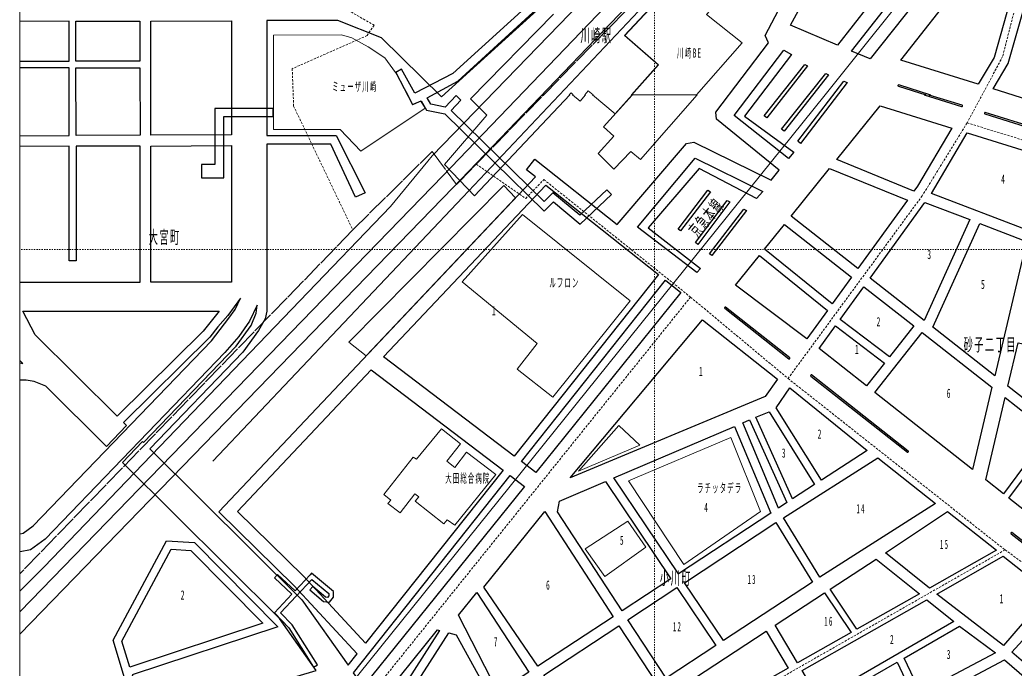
# Model space of a CAD drawing. Units: millimetres, scale not verified. Extents: x -73 to 79, y -72 to 79.
# Drawn here: x -72.6 to 5.7, y -4.8 to 46.2 of the extents above; entities that cross this region are included whole.
import ezdxf
from ezdxf.enums import TextEntityAlignment as Align

# ---------------------------------------------------------------- set-up
doc = ezdxf.new("R2010")
doc.units = ezdxf.units.MM
doc.header["$LTSCALE"] = 0.25
for name, pattern in [('USER1', [0.70556, 0.35278, -0.35278]), ('USER2', [7.40838, 7.0556, -0.35278]), ('USER3', [0.970145, 0.70556, -0.264585])]:
    doc.linetypes.add(name, pattern=pattern)
for name, color, linetype, lineweight in [('0-0_01 グリッド', 7, 'USER1', 18), ('0-B_12 区界', 30, 'USER2', 18), ('0-C_13 町界', 30, 'USER3', 18), ('0-E_15 病院', 4, 'Continuous', 18), ('1-0_17 その他施設', 7, 'Continuous', 18), ('1-3_20 鉄道', 7, 'Continuous', 18), ('1-A_27 鉄道下駅', 6, 'Continuous', 18), ('1-B_28 鉄道下', 7, 'Continuous', 18), ('1-D_30 公園・緑地', 3, 'Continuous', 18)]:
    doc.layers.add(name, color=color, linetype=linetype, lineweight=lineweight)
for name, color, linetype in [('0-2_03 施設名・公園名', 7, 'Continuous'), ('0-4_05 町名', 7, 'Continuous'), ('0-5_06 駅名・鉄道名', 7, 'Continuous'), ('0-6_07 街区符号', 7, 'Continuous'), ('1-4_21 デッキ・歩道橋', 7, 'Continuous'), ('1-8_25 分離帯等', 7, 'Continuous'), ('1-9_26 道路', 7, 'Continuous')]:
    doc.layers.add(name, color=color, linetype=linetype)
doc.styles.add('ＭＳ ゴシック', font='')
doc.styles.get('ＭＳ ゴシック').set_extended_font_data('MS Gothic')

msp = doc.modelspace()

# ---------------------------------------------------------------- linework, layer by layer
at = {"layer": '0-0_01 グリッド'}
for p, q in [((-22.6337, -71.8565), (-22.6337, 78.169)), ((77.3667, 28.1459), (-72.6227, 28.1459))]:
    msp.add_line(p, q, dxfattribs=at)
at = {"layer": '0-0_01 グリッド', "linetype": 'Continuous'}
msp.add_lwpolyline([(-72.6389, -71.8366), (77.3505, -71.8366), (77.3505, 78.1528), (-72.6389, 78.1528)], close=True, dxfattribs=at)
at = {"layer": '0-B_12 区界'}
msp.add_line((-46.4026, 29.69), (-72.6227, 2.6128), dxfattribs=at)
for points in [[(-36.6715, 34.8797), (-31.3881, 40.3134), (5.6524, 78.169)], [(-46.4026, 29.69), (-40.1621, 35.865), (-38.2281, 33.2585), (-36.6715, 34.8797)]]:
    msp.add_lwpolyline(points, dxfattribs=at)
at = {"layer": '0-C_13 町界'}
for p, q in [((2.0047, 38.1306), (18.0218, 33.1868)), ((-19.7905, 24.3983), (-12.1051, 17.9835)), ((-12.1051, 17.9835), (4.9909, 4.4773)), ((4.9909, 4.4773), (6.3042, 3.5264))]:
    msp.add_line(p, q, dxfattribs=at)
for points in [[(14.7558, 69.8001), (14.0647, 70.053), (-0.9285, 50.6797), (5.9508, 47.8575), (4.8042, 43.3596), (2.0047, 38.1306)], [(-53.698, 47.3724), (-47.4954, 47.4165), (-44.7317, 45.829), (-45.2823, 45.0036), (-51.1782, 42.3956), (-51.0673, 39.4487), (-46.4026, 29.69)], [(2.0047, 38.1306), (-1.5389, 32.3765), (-12.1051, 17.9835)], [(-36.6715, 34.8797), (-32.7744, 32.1774), (-31.3468, 33.6595), (-19.7905, 24.3983)], [(-19.7905, 24.3983), (-46.1656, -8.3696), (-37.8711, -21.2357)], [(4.9909, 4.4773), (-20.1481, -9.8689), (-37.8711, -21.2357)]]:
    msp.add_lwpolyline(points, dxfattribs=at)
at = {"layer": '0-E_15 病院'}
msp.add_lwpolyline([(-39.2306, 6.5271), (-38.9818, 6.8565), (-38.3738, 6.4265), (-35.1364, 10.4118), (-37.4391, 12.1792), (-38.3672, 10.9775), (-38.988, 11.4564), (-37.9159, 12.8338), (-39.4242, 14.0127), (-41.3879, 11.6231), (-41.638, 11.7727), (-43.9635, 8.8395), (-43.413, 8.3909), (-43.6328, 8.1201), (-42.6619, 7.4015), (-41.5147, 8.9029), (-41.2136, 8.6541), (-41.483, 8.3234)], close=True, dxfattribs=at)
at = {"layer": '1-0_17 その他施設'}
for points in [[(-19.3185, 40.3368), (-15.7156, 44.4475), (-18.5378, 46.6813), (-17.5387, 47.7693), (-20.299, 50.0355), (-24.965, 45.016), (-22.3068, 42.7112), (-24.4469, 40.3244), (-24.3973, 40.3244), (-24.3863, 40.3368)], [(-45.7818, 35.8947), (-40.6954, 39.2754), (-41.0503, 39.8483), (-41.6656, 39.54), (-42.1066, 40.4219), (-43.0278, 42.0876), (-43.8705, 43.2441), (-45.1934, 44.1261), (-46.4888, 44.8213), (-47.3032, 45.0542), (-52.6562, 45.0394), (-52.6562, 37.5993), (-47.3983, 37.5993)], [(-25.8401, 34.4774), (-24.4937, 35.8788), (-23.731, 35.2463), (-19.2696, 40.3368), (-19.3185, 40.3368), (-24.3863, 40.3368), (-24.3973, 40.3244), (-26.6497, 37.8122), (-25.8318, 37.0867), (-27.0631, 35.7018)], [(-24.5558, 24.1058), (-33.0225, 30.8968), (-37.785, 25.6051), (-31.8759, 20.7544), (-33.4635, 18.7259), (-30.6412, 16.5211)], [(-25.4398, 14.2669), (-28.6148, 10.6806), (-23.793, 12.738)], [(-16.6203, 13.3264), (-24.675, 9.9157), (-20.3245, 3.3307), (-14.268, 7.5055)], [(-23.3231, 4.6833), (-24.7342, 6.7407), (-28.0856, 4.5655), (-26.5567, 2.3902)]]:
    msp.add_lwpolyline(points, close=True, dxfattribs=at)
at = {"layer": '1-3_20 鉄道'}
for p, q in [((-39.3188, 33.9509), (-72.6227, -0.3741)), ((-38.5023, 33.0401), (-72.6227, -2.138)), ((-57.4298, 11.4585), (-37.7299, 32.2804))]:
    msp.add_line(p, q, dxfattribs=at)
for points in [[(-72.6227, -40.1167), (-46.7878, -6.3824), (-9.1712, 40.3341), (-0.9491, 50.6474), (19.3764, 78.169)], [(-40.4984, 35.1064), (-43.4364, 31.5332), (-70.7272, 3.1399), (-72.6227, 1.2451)]]:
    msp.add_lwpolyline(points, dxfattribs=at)
at = {"layer": '1-4_21 デッキ・歩道橋'}
msp.add_lwpolyline([(-31.6617, 48.2778), (-38.5236, 42.0067), (-41.5064, 40.4746), (-42.5599, 42.3715), (-43.0057, 42.0876), (-41.7097, 39.5841), (-41.0303, 39.8738), (-40.601, 39.1386), (-39.1513, 38.8361), (-31.3171, 31.1811), (-30.5971, 31.9011), (-28.4853, 30.1406), (-26.022, 32.4785), (-26.3858, 32.8623), (-28.508, 30.849), (-30.6295, 32.617), (-31.3213, 31.9252), (-38.6642, 39.1007), (-37.8815, 39.9244), (-38.2467, 40.2831), (-39.1224, 39.3708), (-40.2634, 39.6085), (-40.5576, 40.1122), (-38.1213, 41.4196), (-31.2655, 47.6835)], dxfattribs=at)
for points in [[(-56.5726, 38.6384), (-52.692, 38.6384), (-52.692, 39.2557), (-57.2782, 39.2557), (-57.2782, 34.846), (-58.3365, 34.846), (-58.3365, 33.7876), (-56.5726, 33.7876)], [(-48.398, 0.7269), (-48.562, 0.751), (-49.5639, 1.6006), (-49.7919, 1.3312), (-48.7129, 0.4175), (-48.254, 0.3486), (-47.9295, 0.7386), (-47.9295, 1.1941), (-49.6645, 2.6321), (-49.7775, 2.5108), (-50.9584, 1.2526), (-52.3379, 2.5335), (-52.5783, 2.2755), (-51.1996, 0.9949), (-52.5818, -0.4775), (-51.4525, -1.6564), (-49.4895, -4.7598), (-49.1911, -4.571), (-51.1755, -1.4401), (-52.096, -0.4747), (-49.6341, 2.1484), (-48.2823, 1.028), (-48.2823, 0.8668)]]:
    msp.add_lwpolyline(points, close=True, dxfattribs=at)
at = {"layer": '1-8_25 分離帯等'}
for p, q in [((3.4069, 38.8389), (8.8667, 37.1329)), ((8.8987, 37.2334), (3.4386, 38.9398)), ((-17.0936, 23.515), (-12.039, 19.5352)), ((-11.9735, 19.6179), (-17.0289, 23.5977)), ((-10.3157, 18.1778), (-2.7006, 12.1833)), ((-2.6352, 12.266), (-10.2503, 18.2608)), ((5.4677, 5.752), (9.0844, 2.9046)), ((9.1499, 2.9876), (5.5332, 5.8353))]:
    msp.add_line(p, q, dxfattribs=at)
for points in [[(-3.4138, 41.0155), (-1.2406, 40.3368), (-1.3853, 40.3368), (1.572, 39.4128)], [(1.6037, 39.5134), (-0.9905, 40.3244), (-0.8465, 40.3244), (-3.3821, 41.1161)]]:
    msp.add_lwpolyline(points, dxfattribs=at)
for centre, radius, start, end in [((-3.3957, 41.0672), 0.0548, 164.76836, 250.72402), ((-3.3971, 41.0637), 0.0545, 74.02015, 160.75993), ((1.5869, 39.4649), 0.0542, 254.01909, 341.00415), ((1.5859, 39.4621), 0.0544, 344.18513, 70.83882), ((3.4251, 38.8904), 0.0547, 164.49818, 250.52506), ((3.4241, 38.887), 0.0548, 74.71903, 160.7727), ((-17.0585, 23.5568), 0.0546, 143.84947, 229.94221), ((-17.0611, 23.5538), 0.0544, 53.66607, 139.66062), ((-12.0096, 19.5758), 0.0555, 324.37185, 49.35498), ((-12.0062, 19.5789), 0.0547, 233.13687, 319.54301), ((-10.2802, 18.2194), 0.0547, 143.13527, 229.54478), ((-10.2825, 18.2173), 0.0542, 53.41768, 139.90919), ((-2.6682, 12.2268), 0.0543, 233.28164, 319.51576), ((-2.6708, 12.2244), 0.0548, 323.26853, 49.41303), ((5.5037, 5.794), 0.0553, 144.23155, 229.49546), ((5.5009, 5.7902), 0.0555, 54.39879, 139.32975)]:
    msp.add_arc(centre, radius, start, end, dxfattribs=at)
at = {"layer": '1-9_26 道路'}
for points in [[(-27.141, 51.3102), (-39.4214, 40.1728), (-44.153, 44.8403), (-47.5974, 46.2073), (-53.1902, 46.1852), (-53.1819, 37.1294), (-47.7228, 37.1294), (-45.4283, 32.6018), (-46.1842, 32.2787), (-48.1328, 36.4531), (-53.1812, 36.4531), (-53.1681, 23.2897), (-53.3073, 22.6947), (-53.8289, 21.7649), (-55.0795, 20.0709), (-62.3907, 12.4465), (-50.41, 0.5505), (-46.7809, -4.602), (-46.0691, -3.7076), (-51.037, 1.6571), (-56.9633, 7.4883), (-32.0172, 33.8779), (-32.709, 34.4284), (-32.051, 35.2573), (-25.581, 30.1165), (-20.1102, 36.5107), (-19.5445, 36.6106), (-13.4453, 33.6106), (-12.8072, 34.3926), (-17.7434, 38.4317), (-17.7889, 38.9843), (-13.652, 44.4434), (-13.9193, 45.0049), (-9.4882, 53.4069)], [(-72.6227, 43.0033), (-68.7525, 43.0033), (-68.7525, 46.1315), (-72.6227, 46.1181)], [(-72.6227, 37.1191), (-68.7456, 37.1315), (-68.7525, 42.4742), (-72.6227, 42.4742)], [(-72.6227, 25.5824), (-63.1721, 25.5824), (-63.1721, 36.3026), (-68.2164, 36.2867), (-68.2164, 27.2581), (-68.7456, 27.2581), (-68.7456, 36.2854), (-72.6227, 36.273)], [(-72.6227, 5.753), (-72.3864, 5.803), (-71.5878, 6.3838), (-57.5455, 20.9525), (-56.1606, 22.7336), (-55.6665, 23.4223), (-55.2476, 24.3263), (-56.2522, 22.9472), (-57.0281, 22.047), (-57.664, 21.2288), (-64.4792, 14.5208), (-64.2284, 14.2714), (-65.8117, 12.6122), (-70.606, 17.3723), (-71.5072, 17.7348), (-72.1315, 17.8595), (-72.6227, 17.8595)], [(-72.6227, -8.9463), (-69.0081, -8.7051), (-63.9121, -7.1707), (-65.2956, -2.6355), (-61.0795, 5.1859), (-58.8746, 5.0485), (-52.3144, -1.5751), (-63.7943, -5.3813), (-62.6808, -9.0303), (-49.2848, -5.0285), (-52.1684, -0.9347), (-64.5425, 11.352), (-62.9685, 13.0205), (-62.8916, 12.944), (-55.608, 20.5377), (-54.4125, 22.1659), (-54.0074, 23.1247), (-53.9461, 23.7651), (-54.5565, 22.4973), (-55.3799, 21.3056), (-56.4775, 20.0272), (-70.6576, 5.3151), (-71.8, 4.4849), (-72.6227, 4.3109)], [(-72.6227, 19.2248), (-72.4015, 19.1693), (-72.6227, 19.3857)]]:
    msp.add_lwpolyline(points, dxfattribs=at)
for points in [[(-4.5128, 49.0182), (-8.2163, 44.2422), (-11.9232, 45.829), (-9.2105, 50.8293)], [(-5.6469, 43.1832), (-7.1021, 43.7854), (-1.8697, 50.4586), (-0.3407, 49.8667)], [(4.1269, 43.2886), (2.8722, 41.1774), (-3.2215, 43.075), (1.5293, 49.1432), (5.3644, 47.6591)], [(11.7406, 45.1917), (9.5109, 39.0649), (4.0497, 40.8109), (5.2383, 42.8104), (6.4875, 47.2243)], [(-63.179, 46.1515), (-63.179, 43.0033), (-68.2233, 43.0033), (-68.2233, 46.1336)], [(-62.3253, 37.1521), (-62.3322, 46.1549), (-55.9642, 46.1777), (-55.9573, 37.1797)], [(-11.8226, 43.5287), (-15.5296, 38.6459), (-11.6504, 35.8079), (-12.061, 35.3118), (-16.3653, 38.7217), (-12.4379, 43.8446)], [(-63.179, 42.4742), (-63.1721, 37.1494), (-68.2164, 37.1335), (-68.2233, 42.4742)], [(-13.7822, 38.5205), (-13.9793, 38.6714), (-10.7898, 42.7195), (-10.5617, 42.623)], [(-9.1389, 42.0215), (-8.9108, 41.9257), (-12.4207, 37.4794), (-12.6177, 37.6303)], [(-7.6988, 41.4131), (-7.4556, 41.3107), (-11.1288, 36.5148), (-11.3382, 36.6753)], [(-1.9, 33.1524), (-2.188, 32.7558), (-8.2734, 35.2298), (-4.8504, 39.4742), (0.7879, 37.7182)], [(6.8837, 29.6211), (-0.8134, 32.5639), (1.9985, 37.3409), (8.2514, 35.3931)], [(-62.3253, 25.5824), (-62.3253, 36.3053), (-55.9573, 36.3336), (-55.9573, 25.5824)], [(-14.5856, 32.1609), (-19.1242, 34.5314), (-23.1419, 29.8437), (-19.0077, 26.6397), (-19.2909, 26.3379), (-23.9777, 29.9188), (-19.4191, 35.3345), (-14.0916, 32.7286)], [(-8.8288, 34.5414), (-2.6999, 32.0492), (-6.6067, 26.6625), (-11.8584, 30.7849)], [(-22.3157, 26.1705), (-33.6833, 11.8726), (-43.9752, 19.6868), (-31.1855, 33.2171)], [(-20.5891, 29.6135), (-20.7723, 29.7562), (-18.4166, 32.8127), (-18.2071, 32.7028)], [(-16.8986, 32.0162), (-16.6885, 31.9059), (-19.2289, 28.5483), (-19.4115, 28.6916)], [(-1.3894, 22.5669), (-5.6345, 25.899), (-1.3191, 31.8508), (2.2107, 30.5017)], [(-15.5819, 31.3254), (-15.3725, 31.2155), (-18.1134, 27.6757), (-18.296, 27.8179)], [(-7.1042, 25.9769), (-8.6338, 23.8671), (-13.971, 28.1659), (-12.3904, 30.1255)], [(4.1772, 18.1975), (-0.7231, 22.0446), (-0.7004, 22.0343), (3.0031, 30.1985), (6.6866, 28.7895)], [(-9.0073, 23.3524), (-10.6354, 21.1082), (-16.2441, 25.3464), (-14.3692, 27.6719)], [(-31.9848, 10.5827), (-33.121, 11.4454), (-21.7631, 25.7316), (-20.547, 24.7652)], [(-6.132, 25.2134), (-2.1963, 22.1239), (-4.1159, 19.6971), (-7.9958, 22.6434)], [(-72.4105, 23.2893), (-56.9281, 23.2897), (-57.4732, 22.6213), (-58.2049, 21.7049), (-64.9801, 15.0183), (-71.4286, 21.4211)], [(-12.934, 17.9277), (-13.9228, 16.5751), (-29.2866, 10.1486), (-18.8451, 22.6144)], [(-4.5093, 19.1989), (-5.9321, 17.4006), (-9.6639, 20.3427), (-8.3692, 22.1287)], [(3.9629, 17.2897), (2.4278, 10.8108), (-5.2672, 16.8769), (-1.53, 21.6009)], [(9.6839, 13.8756), (5.2169, 17.3813), (6.0272, 20.8023), (9.6956, 20.0843), (11.8591, 18.3687)], [(-34.5611, 10.7674), (-45.4029, -2.8691), (-50.2777, 2.3937), (-55.4812, 7.5152), (-44.9502, 18.6553)], [(-5.8598, 12.318), (-9.4813, 9.9674), (-13.0501, 15.678), (-11.9639, 17.2497)], [(8.456, 13.7629), (4.8717, 8.8843), (3.4668, 9.9922), (5.002, 16.4739)], [(-11.7558, 8.4915), (-14.649, 14.9236), (-13.6051, 15.368), (-10.0139, 9.6215)], [(-13.4577, 7.3822), (-20.7455, 2.59), (-25.8435, 10.1548), (-16.3164, 14.2132)], [(-12.2043, 8.2001), (-12.8568, 7.7763), (-15.6674, 14.4895), (-15.1368, 14.7155)], [(8.2604, 6.2129), (5.2962, 8.5497), (8.9094, 13.407), (12.3104, 10.7371)], [(-5.0405, 11.7244), (-0.4875, 8.1346), (-9.5991, 2.3261), (-12.4786, 7.0122)], [(-33.9995, 10.3409), (-32.8709, 9.4844), (-45.5923, -6.2887), (-46.3572, -5.2028)], [(-21.336, 2.2028), (-25.1869, -0.3307), (-30.2822, 7.4849), (-30.1286, 8.3289), (-26.5043, 9.873)], [(-31.2717, 7.5117), (-25.8945, -0.7951), (-31.8243, -4.6936), (-36.0879, 1.5407)], [(4.324, 4.447), (-0.965, 1.4594), (-4.428, 4.2465), (0.4482, 7.5028)], [(-17.2025, -2.6693), (-20.2728, 1.8879), (-13.0684, 6.6243), (-10.1889, 1.9389)], [(-63.9796, -4.7736), (-64.6108, -2.7037), (-60.7136, 4.5269), (-59.1551, 4.429), (-53.4858, -1.2947)], [(8.4808, 1.11), (4.8773, -3.0476), (-0.3738, 0.9832), (4.8359, 3.975)], [(-1.758, 1.0108), (-6.6804, -1.7729), (-8.7847, 1.3842), (-5.1715, 3.7579)], [(-32.5319, -5.1587), (-34.9538, -6.7517), (-38.071, -0.6573), (-36.6433, 1.1128)], [(-17.7916, -3.0572), (-21.7246, -5.6417), (-24.7253, -1.0397), (-20.8619, 1.5)], [(-7.1421, -2.0333), (-11.3665, -4.4228), (-13.12, -1.4649), (-9.2271, 1.0938)], [(0.9574, -1.1748), (-9.6556, -7.3105), (-11.0068, -5.0299), (-1.1662, 0.535)], [(13.5052, -4.602), (9.5957, -7.2602), (9.2043, -6.7256), (5.5373, -3.5788), (9.2236, 0.4747), (14.3534, -3.5657)], [(-22.4329, -6.1068), (-28.2351, -9.9199), (-31.3447, -5.3916), (-25.4315, -1.5041)], [(-1.6802, -6.76), (-2.9687, -4.0563), (1.3998, -1.531), (4.2461, -3.627)], [(-39.5634, -1.879), (-43.9883, -8.794), (-44.5891, -7.8542), (-39.7301, -1.83), (-39.7308, -1.8345)], [(-35.545, -7.1404), (-42.234, -11.5377), (-43.5701, -9.4493), (-38.8454, -2.0678), (-38.2563, -2.2235)], [(-19.8291, -9.2081), (-21.0762, -6.6925), (-13.8277, -1.93), (-12.1037, -4.8397)], [(-2.2417, -7.057), (-8.0013, -10.1018), (-9.3862, -7.766), (-3.5199, -4.3753)], [(8.2197, -7.0201), (0.535, -11.4123), (-1.3178, -7.5221), (4.9592, -4.2003)]]:
    msp.add_lwpolyline(points, close=True, dxfattribs=at)
at = {"layer": '1-A_27 鉄道下駅'}
msp.add_lwpolyline([(-30.5985, 46.6931), (-37.1401, 40.0199), (-35.8447, 38.7462), (-39.1879, 34.8398), (-36.8052, 32.3717), (-29.2935, 40.3368), (-29.3445, 40.3368), (-29.2087, 40.4822), (-29.0351, 40.3368), (-29.084, 40.3368), (-28.497, 39.8435), (-28.0794, 40.3368), (-28.1256, 40.3368), (-27.8569, 40.6544), (-27.4752, 40.3368), (-27.5241, 40.3368), (-25.7333, 38.8437), (-24.4014, 40.3368), (-24.4497, 40.3368), (-22.3302, 42.7126), (-24.9919, 45.0077), (-18.8024, 51.6499)], dxfattribs=at)
at = {"layer": '1-B_28 鉄道下'}
for p, q in [((-8.7909, 65.778), (-39.3188, 33.9509)), ((-7.9751, 64.9181), (-38.5023, 33.0401))]:
    msp.add_line(p, q, dxfattribs=at)
for points in [[(-40.4984, 35.1064), (-40.1422, 35.5192), (-22.6596, 53.6071), (-12.914, 61.5005)], [(-37.7299, 32.2804), (-30.1369, 40.3134), (-20.7634, 50.2556), (-17.2797, 55.1505)]]:
    msp.add_lwpolyline(points, dxfattribs=at)
at = {"layer": '1-D_30 公園・緑地'}
msp.add_lwpolyline([(-34.4942, 33.1992), (-46.7237, 20.8519), (-45.3615, 19.7619), (-33.5944, 32.2098)], close=True, dxfattribs=at)

# ---------------------------------------------------------------- texts
at = {"layer": '0-2_03 施設名・公園名', "char_height": 0.7244, "attachment_point": 7, "style": 'ＭＳ ゴシック'}
for s, insert in [('\\T1.23;\\W0.5;川崎BE', (-20.8702, 43.188)), ('\\T1.17;\\W0.5;ミューザ川崎', (-48.0342, 40.5421)), ('\\T1.17;\\W0.5;ルフロン', (-30.9175, 25.1494)), ('\\T1.17;\\W0.5;大田総合病院', (-39.1196, 9.6856)), ('\\T1.17;\\W0.5;ラチッタデラ', (-19.2758, 8.9215))]:
    msp.add_mtext(s, dxfattribs=dict(at, insert=insert))
at = {"layer": '0-4_05 町名', "char_height": 1.028, "attachment_point": 7, "style": 'ＭＳ ゴシック'}
for s, insert in [('\\T1.17;\\W0.5;大宮町', (-62.4817, 28.4959)), ('\\T1.17;\\W0.5;砂子二丁目', (1.7243, 20.0292)), ('\\T1.17;\\W0.5;小川町', (-22.2055, 1.6258))]:
    msp.add_mtext(s, dxfattribs=dict(at, insert=insert))
at = {"layer": '0-5_06 駅名・鉄道名', "insert": (-28.4646, 44.3931), "char_height": 1.028, "attachment_point": 7, "style": 'ＭＳ ゴシック'}
msp.add_mtext('\\T1.17;\\W0.5;川崎駅', dxfattribs=at)
at = {"layer": '0-5_06 駅名・鉄道名', "insert": (-19.1504, 28.991), "char_height": 1.028, "attachment_point": 7, "rotation": 50.201, "style": 'ＭＳ ゴシック'}
msp.add_mtext('\\T1.17;\\W0.5;京急本線', dxfattribs=at)
at = {"layer": '0-6_07 街区符号', "style": 'ＭＳ ゴシック', "width": 0.5}
for s, p in [('4', (4.6878, 33.1134)), ('3', (-1.1331, 27.1747)), ('5', (3.1003, 24.8231)), ('1', (-35.4458, 22.7491)), ('2', (-5.1315, 21.883)), ('1', (-6.8368, 19.7078)), ('1', (-19.1249, 17.9732)), ('6', (0.3952, 16.2386)), ('2', (-9.7762, 13.0343)), ('3', (-12.5984, 11.5349)), ('4', (-18.7135, 7.2427)), ('5', (-25.3578, 4.6557)), ('6', (-31.1787, 1.1279)), ('2', (-59.964, 0.3476)), ('1', (4.5617, 0.0441)), ('2', (-4.0732, -3.164)), ('7', (-35.2942, -3.3407)), ('3', (0.3952, -4.3402))]:
    msp.add_text(s, height=0.7244, dxfattribs=at).set_placement(p, align=Align.BOTTOM_LEFT)
at = {"layer": '0-6_07 街区符号', "char_height": 0.7244, "attachment_point": 7, "style": 'ＭＳ ゴシック'}
for s, insert in [('\\T1.37;\\W0.45;14', (-6.719, 7.3605)), ('\\T1.37;\\W0.45;15', (-0.134, 4.5383)), ('\\T1.37;\\W0.45;13', (-15.3036, 1.7746)), ('\\T1.37;\\W0.45;12', (-21.183, -1.9296)), ('\\T1.37;\\W0.45;16', (-9.247, -1.5179))]:
    msp.add_mtext(s, dxfattribs=dict(at, insert=insert))

doc.saveas('drawing.dxf')
